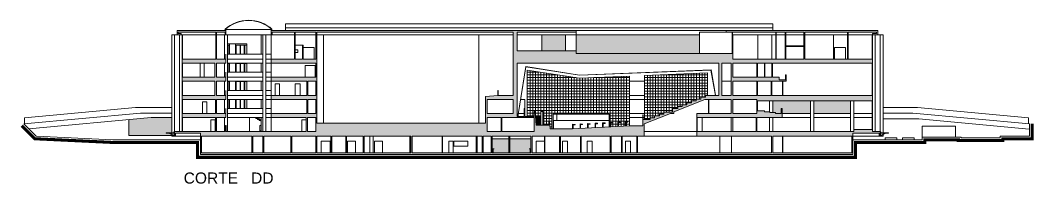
# Model space of a CAD drawing. Header units: metres. Extents: x -331 to 2982, y 362 to 2539.
# Drawn here: x 717.2 to 899.3, y 1731.1 to 1760.5 of the extents above; entities that cross this region are included whole.
import ezdxf

# ---------------------------------------------------------------- set-up
doc = ezdxf.new("R2010")
doc.units = ezdxf.units.M
doc.layers.get('0').update_dxf_attribs({"color": 251})
doc.layers.add('Texto_Salas', color=251, linetype='Continuous')
doc.layers.add('vis', color=251, linetype='Continuous')
doc.styles.add('ARIAL', font='arial.ttf')

msp = doc.modelspace()

# ---------------------------------------------------------------- hatches: boundary and pattern name
at = {"lineweight": 0}
h = msp.add_hatch(color=256, dxfattribs=at)
h.paths.add_polyline_path([(845.259, 1754.507), (817.109, 1754.507), (817.109, 1755.037), (806.509, 1755.037), (806.509, 1758.377), (817.109, 1758.377), (817.109, 1758.677), (762.384, 1758.677), (762.384, 1758.827), (762.309, 1758.827), (762.309, 1757.907), (762.459, 1757.907), (762.459, 1758.377), (766.519, 1758.377), (766.519, 1753.507), (762.309, 1753.507), (762.309, 1752.787), (770.309, 1752.787), (770.309, 1750.247), (762.309, 1750.247), (762.309, 1749.527), (768.709, 1749.527), (768.709, 1746.997), (762.309, 1746.997), (762.309, 1746.277), (768.709, 1746.277), (768.709, 1743.747), (762.309, 1743.747), (762.309, 1743.027), (768.609, 1743.027), (768.609, 1740.477), (754.239, 1740.477), (754.239, 1741.577), (754.089, 1741.577), (754.089, 1740.477), (752.479, 1740.477), (752.479, 1743.027), (754.189, 1743.027), (754.189, 1743.747), (752.479, 1743.747), (752.479, 1746.277), (754.189, 1746.277), (754.189, 1746.997), (752.479, 1746.997), (752.479, 1749.527), (754.189, 1749.527), (754.189, 1750.247), (752.479, 1750.247), (752.479, 1752.787), (754.189, 1752.787), (754.189, 1753.507), (752.479, 1753.507), (752.479, 1758.377), (754.039, 1758.377), (754.039, 1757.907), (754.189, 1757.907), (754.189, 1758.827), (754.114, 1758.827), (754.114, 1758.677), (745.389, 1758.677), (745.389, 1757.907), (746.129, 1757.907), (746.129, 1758.107), (745.589, 1758.107), (745.589, 1758.377), (752.379, 1758.377), (752.379, 1753.507), (746.339, 1753.507), (746.339, 1752.787), (752.179, 1752.787), (752.179, 1750.247), (746.339, 1750.247), (746.339, 1749.527), (752.179, 1749.527), (752.179, 1746.997), (746.339, 1746.997), (746.339, 1746.277), (752.279, 1746.277), (752.279, 1743.747), (746.339, 1743.747), (746.339, 1743.027), (752.279, 1743.027), (752.279, 1740.477), (744.939, 1740.477), (744.939, 1739.649), (745.139, 1739.649), (745.139, 1740.177), (749.579, 1740.177), (749.579, 1739.027), (749.779, 1739.027), (749.779, 1739.649), (758.854, 1739.649), (758.854, 1736.647), (749.779, 1736.647), (749.779, 1739.027), (749.579, 1739.027), (749.579, 1736.347), (866.809, 1736.347), (866.809, 1739.027), (866.609, 1739.027), (866.609, 1736.647), (854.259, 1736.647), (854.259, 1739.649), (866.809, 1739.649), (866.809, 1740.177), (871.519, 1740.177), (871.519, 1739.649), (871.719, 1739.649), (871.719, 1740.477), (870.319, 1740.477), (870.319, 1740.877), (866.999, 1740.877), (866.999, 1740.477), (849.559, 1740.477), (849.559, 1743.027), (854.099, 1743.027), (854.099, 1744.647), (853.959, 1744.647), (853.959, 1743.747), (852.909, 1743.747), (852.909, 1743.897), (851.909, 1743.897), (851.909, 1744.047), (850.909, 1744.047), (850.909, 1744.197), (849.659, 1744.197), (849.659, 1746.027), (870.319, 1746.027), (870.319, 1746.997), (854.241, 1746.997), (854.241, 1749.527), (854.819, 1749.527), (854.819, 1750.687), (854.699, 1750.687), (854.699, 1749.787), (853.579, 1749.787), (853.579, 1750.247), (852.359, 1750.247), (852.359, 1752.787), (870.319, 1752.787), (870.319, 1753.507), (858.179, 1753.507), (858.179, 1758.377), (865.858, 1758.377), (865.858, 1755.607), (865.958, 1755.607), (865.958, 1758.377), (871.069, 1758.377), (871.069, 1758.107), (870.319, 1758.107), (870.319, 1757.907), (871.269, 1757.907), (871.269, 1758.677), (844.059, 1758.677), (844.059, 1758.377), (852.959, 1758.377), (852.959, 1753.507), (845.259, 1753.507)])
h.paths.add_polyline_path([(842.759, 1752.787), (842.759, 1746.997), (840.324, 1746.997), (840.324, 1746.672), (839.499, 1746.672), (839.499, 1746.337), (838.651, 1746.337), (838.651, 1745.992), (837.806, 1745.992), (837.806, 1745.658), (836.971, 1745.658), (836.971, 1745.319), (836.17, 1745.319), (836.17, 1744.975), (835.342, 1744.975), (835.342, 1744.648), (834.419, 1744.648), (834.419, 1743.979), (832.855, 1743.979), (832.855, 1743.616), (832.049, 1743.616), (832.049, 1743.306), (831.2, 1743.306), (831.2, 1742.965), (830.371, 1742.965), (830.371, 1742.637), (829.146, 1742.637), (829.146, 1743.508), (829.049, 1743.508), (829.049, 1741.522), (826.752, 1741.522), (816.459, 1741.007), (812.405, 1741.007), (812.305, 1742.407), (812.165, 1742.407), (812.165, 1741.647), (809.885, 1741.647), (809.709, 1744.107), (809.569, 1744.107), (809.569, 1743.177), (807.869, 1743.177), (807.869, 1744.077), (807.769, 1744.077), (807.769, 1743.177), (806.509, 1743.177), (806.509, 1752.787)], flags=17)
h.paths.add_polyline_path([(823.209, 1739.649), (823.209, 1736.647), (818.009, 1736.647), (818.009, 1739.649)], flags=17)
h.paths.add_polyline_path([(829.299, 1741.867), (834.028, 1743.729), (834.669, 1743.729), (834.669, 1744.022), (840.218, 1746.277), (840.859, 1746.277), (840.859, 1743.747), (838.759, 1743.747), (838.759, 1739.649), (852.209, 1739.649), (852.209, 1736.647), (828.109, 1736.647), (828.109, 1739.649), (829.299, 1739.649)], flags=16)
h.paths.add_polyline_path([(823.359, 1739.649), (825.259, 1739.649), (825.259, 1736.647), (823.359, 1736.647)], flags=17)
h.paths.add_polyline_path([(825.359, 1739.649), (828.009, 1739.649), (828.009, 1736.647), (825.359, 1736.647)], flags=17)
h.paths.add_polyline_path([(817.909, 1739.649), (817.909, 1736.647), (814.309, 1736.647), (814.309, 1739.649)], flags=17)
h.paths.add_polyline_path([(805.809, 1746.997), (803.019, 1746.997), (800.834, 1746.771), (800.834, 1742.007), (770.509, 1742.007), (770.509, 1758.377), (805.809, 1758.377)], flags=17)
h.paths.add_polyline_path([(814.109, 1739.649), (814.109, 1736.647), (811.49, 1736.647), (811.49, 1739.649)], flags=17)
h.paths.add_polyline_path([(809.569, 1743.027), (809.569, 1740.477), (803.719, 1740.477), (803.719, 1743.027)], flags=17)
h.paths.add_polyline_path([(811.39, 1739.649), (811.39, 1736.647), (809.209, 1736.647), (809.209, 1739.649)], flags=17)
h.paths.add_polyline_path([(805.809, 1746.277), (805.809, 1743.747), (801.084, 1743.747), (801.084, 1746.277)], flags=16)
h.paths.add_polyline_path([(808.984, 1739.649), (808.984, 1736.647), (802.034, 1736.647), (802.034, 1739.649)], flags=17)
h.paths.add_polyline_path([(838.859, 1743.027), (849.459, 1743.027), (849.459, 1740.477), (838.859, 1740.477)], flags=16)
h.paths.add_polyline_path([(840.959, 1746.277), (844.959, 1746.277), (844.959, 1743.747), (840.959, 1743.747)], flags=16)
h.paths.add_polyline_path([(803.619, 1743.027), (803.619, 1740.477), (801.084, 1740.477), (801.084, 1743.027)], flags=17)
h.paths.add_polyline_path([(843.259, 1752.787), (844.959, 1752.787), (844.959, 1746.997), (843.259, 1746.997)], flags=17)
h.paths.add_polyline_path([(845.259, 1752.787), (849.559, 1752.787), (849.559, 1750.247), (845.259, 1750.247)], flags=17)
h.paths.add_polyline_path([(845.259, 1749.527), (849.559, 1749.527), (849.559, 1746.997), (845.259, 1746.997)], flags=17)
h.paths.add_polyline_path([(801.812, 1739.649), (801.812, 1736.647), (800.411, 1736.647), (800.411, 1739.649)], flags=17)
h.paths.add_polyline_path([(845.259, 1746.277), (849.559, 1746.277), (849.559, 1743.747), (845.259, 1743.747)], flags=16)
h.paths.add_polyline_path([(800.211, 1739.649), (800.211, 1736.647), (793.105, 1736.647), (793.105, 1739.649)], flags=17)
h.paths.add_polyline_path([(849.659, 1752.787), (850.909, 1752.787), (850.909, 1750.247), (849.659, 1750.247)], flags=17)
h.paths.add_polyline_path([(849.659, 1749.527), (852.159, 1749.527), (852.159, 1746.997), (849.659, 1746.997)], flags=17)
h.paths.add_polyline_path([(851.009, 1752.787), (852.259, 1752.787), (852.259, 1750.247), (851.009, 1750.247)], flags=17)
h.paths.add_polyline_path([(852.259, 1749.527), (854.141, 1749.527), (854.141, 1746.997), (852.259, 1746.997)], flags=17)
h.paths.add_polyline_path([(853.059, 1758.377), (854.659, 1758.377), (854.659, 1755.607), (854.759, 1755.607), (854.759, 1758.377), (857.982, 1758.377), (857.982, 1753.507), (853.059, 1753.507)], flags=16)
h.paths.add_polyline_path([(793.005, 1739.649), (793.005, 1736.647), (787.634, 1736.647), (787.634, 1739.649)], flags=17)
h.paths.add_polyline_path([(852.409, 1739.649), (854.159, 1739.649), (854.159, 1736.647), (852.409, 1736.647)], flags=17)
h.paths.add_polyline_path([(787.418, 1739.649), (787.418, 1736.647), (779.009, 1736.647), (779.009, 1739.649)], flags=17)
h.paths.add_polyline_path([(778.859, 1739.649), (778.859, 1736.647), (775.859, 1736.647), (775.859, 1739.649)], flags=17)
h.paths.add_polyline_path([(775.709, 1739.649), (775.709, 1736.647), (770.509, 1736.647), (770.509, 1739.649), (773.009, 1739.649), (773.009, 1738.747), (773.209, 1738.747), (773.209, 1739.649)], flags=17)
h.paths.add_polyline_path([(770.309, 1753.507), (768.039, 1753.507), (768.039, 1756.007), (767.939, 1756.007), (767.939, 1753.507), (766.619, 1753.507), (766.619, 1758.377), (770.309, 1758.377)], flags=17)
h.paths.add_polyline_path([(770.309, 1749.527), (770.309, 1746.997), (768.909, 1746.997), (768.909, 1749.527)], flags=17)
h.paths.add_polyline_path([(770.309, 1746.277), (770.309, 1743.747), (768.909, 1743.747), (768.909, 1746.277)], flags=16)
h.paths.add_polyline_path([(770.309, 1743.027), (770.309, 1740.477), (768.809, 1740.477), (768.809, 1743.027)], flags=17)
h.paths.add_polyline_path([(770.309, 1739.649), (770.309, 1736.647), (766.034, 1736.647), (766.034, 1739.649)], flags=17)
h.paths.add_polyline_path([(765.834, 1739.649), (765.834, 1736.647), (761.004, 1736.647), (761.004, 1739.649)], flags=17)
h.paths.add_polyline_path([(760.804, 1739.649), (760.804, 1736.647), (759.004, 1736.647), (759.004, 1739.649)], flags=17)
for points in [[(815.159, 1757.907), (810.959, 1757.907), (810.959, 1755.037), (815.159, 1755.037)], [(839.259, 1757.907), (817.109, 1757.907), (817.109, 1755.037), (817.109, 1754.507), (839.259, 1754.507)]]:
    msp.add_hatch(color=256, dxfattribs=at).paths.add_polyline_path(points)
h = msp.add_hatch(color=256, dxfattribs=at)
h.paths.add_polyline_path([(859.209, 1746.027), (852.409, 1746.027), (852.409, 1743.897), (852.909, 1743.897), (852.909, 1743.747), (853.959, 1743.747), (853.959, 1744.647), (854.099, 1744.647), (854.099, 1743.747), (859.209, 1743.747)])
h.paths.add_polyline_path([(866.399, 1746.027), (859.809, 1746.027), (859.809, 1743.747), (866.399, 1743.747)])
h = msp.add_hatch(color=256, dxfattribs=at)
h.paths.add_polyline_path([(744.043, 1740.207), (744.429, 1740.004), (744.429, 1740.207)], flags=17)
h.paths.add_polyline_path([(744.429, 1743.027), (740.741, 1743.027), (736.739, 1742.657), (736.739, 1739.777), (744.429, 1739.777), (744.429, 1739.939), (743.935, 1740.207), (743.439, 1740.207), (743.439, 1740.257), (744.429, 1740.257)])
h = msp.add_hatch(color=256, dxfattribs=at)
h.paths.add_polyline_path([(805.012, 1739.149), (802.034, 1739.149), (802.034, 1737.407), (802.36, 1737.407, -0.4142136), (802.38, 1737.387), (802.38, 1737.377, -0.4142136), (802.36, 1737.357), (802.18, 1737.357), (802.18, 1736.647), (805.012, 1736.647)])
h.paths.add_polyline_path([(808.984, 1739.149), (805.212, 1739.149), (805.212, 1736.647), (808.841, 1736.647), (808.841, 1737.357), (808.661, 1737.357, -0.4142136), (808.641, 1737.377), (808.641, 1737.387, -0.4142136), (808.661, 1737.407), (808.984, 1737.407)])

# ---------------------------------------------------------------- linework, layer by layer
for p, q in [((754.139, 1758.827), (754.139, 1758.934)), ((754.164, 1758.827), (754.164, 1758.956)), ((762.334, 1758.827), (762.334, 1758.956)), ((762.359, 1758.827), (762.359, 1758.934)), ((764.909, 1759.167), (764.909, 1758.677)), ((852.409, 1759.167), (852.409, 1758.677)), ((744.429, 1740.257), (744.429, 1757.907)), ((744.939, 1757.907), (744.429, 1757.907)), ((744.939, 1757.907), (745.389, 1757.907)), ((744.939, 1757.907), (744.939, 1740.477)), ((745.389, 1757.907), (745.389, 1758.677)), ((745.389, 1758.677), (754.114, 1758.677)), ((745.389, 1758.677), (745.389, 1757.907)), ((746.129, 1757.907), (745.389, 1757.907)), ((745.589, 1758.377), (752.379, 1758.377)), ((745.589, 1758.107), (745.589, 1758.377)), ((746.129, 1758.107), (745.589, 1758.107)), ((745.839, 1757.907), (745.839, 1740.477)), ((746.129, 1758.107), (746.129, 1757.907)), ((752.379, 1757.907), (746.129, 1757.907)), ((746.339, 1753.507), (746.339, 1757.907)), ((746.359, 1753.507), (746.359, 1757.907)), ((752.379, 1753.507), (752.379, 1758.377)), ((752.479, 1758.377), (754.039, 1758.377)), ((752.479, 1753.507), (752.479, 1758.377)), ((754.039, 1757.907), (752.479, 1757.907)), ((753.904, 1757.907), (753.904, 1753.507)), ((754.02, 1758.827), (753.996, 1758.853)), ((754.039, 1757.907), (754.039, 1758.377)), ((754.039, 1757.907), (754.189, 1757.907)), ((754.114, 1758.677), (754.114, 1758.827)), ((754.189, 1758.827), (754.114, 1758.827)), ((754.189, 1758.827), (762.309, 1758.827)), ((754.189, 1757.907), (754.189, 1758.827)), ((754.189, 1757.907), (762.309, 1757.907)), ((754.454, 1757.907), (754.454, 1740.477)), ((760.509, 1757.907), (760.509, 1754.407)), ((760.804, 1757.907), (760.804, 1740.477)), ((761.354, 1757.907), (761.354, 1740.477)), ((762.309, 1757.907), (762.309, 1758.827)), ((762.309, 1758.827), (762.384, 1758.827)), ((762.309, 1753.507), (762.309, 1757.907)), ((762.459, 1757.907), (762.309, 1757.907)), ((762.329, 1753.507), (762.329, 1757.907)), ((762.384, 1758.677), (762.384, 1758.827)), ((762.384, 1758.677), (817.109, 1758.677)), ((762.459, 1758.377), (766.519, 1758.377)), ((762.459, 1757.907), (762.459, 1758.377)), ((766.519, 1757.907), (762.459, 1757.907)), ((762.478, 1758.827), (762.502, 1758.853)), ((766.519, 1753.507), (766.519, 1758.377)), ((766.619, 1758.377), (770.309, 1758.377)), ((766.619, 1753.507), (766.619, 1758.377)), ((770.309, 1757.907), (766.619, 1757.907)), ((770.309, 1753.507), (770.309, 1758.377)), ((770.509, 1758.377), (805.809, 1758.377)), ((770.509, 1742.007), (770.509, 1758.377)), ((805.809, 1757.907), (770.509, 1757.907)), ((771.709, 1757.907), (771.709, 1742.007)), ((799.609, 1757.907), (799.609, 1742.007)), ((805.809, 1758.377), (805.809, 1746.997)), ((817.089, 1757.907), (806.509, 1757.907)), ((810.959, 1755.037), (810.959, 1757.907)), ((815.159, 1755.037), (815.159, 1757.907)), ((817.089, 1755.037), (817.089, 1758.377)), ((817.109, 1758.677), (844.059, 1758.677)), ((817.109, 1758.377), (817.109, 1758.677)), ((817.109, 1755.037), (817.109, 1758.377)), ((839.259, 1757.907), (817.109, 1757.907)), ((839.259, 1758.377), (839.259, 1754.507)), ((844.059, 1758.377), (839.259, 1758.377)), ((844.059, 1758.677), (871.269, 1758.677)), ((844.059, 1758.377), (844.059, 1758.677)), ((845.149, 1758.377), (845.149, 1754.507)), ((845.184, 1758.377), (845.184, 1754.507)), ((852.959, 1757.907), (845.184, 1757.907)), ((845.259, 1754.507), (845.259, 1757.907)), ((849.759, 1753.507), (849.759, 1757.907)), ((852.259, 1753.507), (852.259, 1757.907)), ((852.959, 1753.507), (852.959, 1758.377)), ((853.059, 1753.507), (853.059, 1758.377)), ((854.659, 1757.907), (853.059, 1757.907)), ((865.858, 1757.907), (854.759, 1757.907)), ((857.982, 1758.377), (857.982, 1753.507)), ((858.179, 1758.377), (858.179, 1753.507)), ((863.359, 1757.907), (863.359, 1753.507)), ((870.319, 1757.907), (865.958, 1757.907)), ((870.299, 1753.507), (870.299, 1757.907)), ((870.319, 1758.107), (870.319, 1757.907)), ((870.319, 1758.107), (871.069, 1758.107)), ((870.319, 1753.507), (870.319, 1757.907)), ((871.269, 1757.907), (870.319, 1757.907)), ((870.819, 1757.907), (870.819, 1740.477)), ((871.069, 1758.107), (871.069, 1758.377)), ((871.269, 1757.907), (871.269, 1758.677)), ((871.719, 1757.907), (871.269, 1757.907)), ((871.719, 1757.907), (871.719, 1740.477)), ((871.719, 1757.907), (872.279, 1757.907)), ((872.279, 1757.907), (872.279, 1740.257)), ((754.454, 1756.257), (757.954, 1756.257)), ((754.709, 1756.047), (754.454, 1756.047)), ((754.679, 1756.014), (754.454, 1756.014)), ((754.679, 1754.417), (754.679, 1756.047)), ((754.709, 1754.417), (754.709, 1756.047)), ((754.809, 1754.417), (754.809, 1756.257)), ((755.909, 1754.417), (755.909, 1756.257)), ((756.009, 1754.417), (756.009, 1756.047)), ((757.954, 1756.047), (756.009, 1756.047)), ((756.039, 1754.417), (756.039, 1756.047)), ((756.039, 1756.014), (756.711, 1756.014)), ((756.711, 1754.417), (756.711, 1756.014)), ((756.744, 1754.417), (756.744, 1756.047)), ((756.774, 1754.417), (756.774, 1756.047)), ((756.807, 1754.417), (756.807, 1756.014)), ((756.807, 1756.014), (757.461, 1756.014)), ((757.461, 1754.417), (757.461, 1756.014)), ((757.494, 1754.417), (757.494, 1756.047)), ((757.524, 1754.417), (757.524, 1756.047)), ((757.557, 1754.417), (757.557, 1756.014)), ((757.557, 1756.014), (757.954, 1756.014)), ((757.954, 1754.407), (757.954, 1756.257)), ((767.939, 1756.007), (766.619, 1756.007)), ((768.039, 1756.007), (767.939, 1756.007)), ((767.939, 1756.007), (767.939, 1753.507)), ((768.039, 1756.007), (768.039, 1753.507)), ((770.039, 1755.607), (768.039, 1755.607)), ((770.039, 1755.607), (770.039, 1753.507)), ((854.659, 1755.607), (854.659, 1753.507)), ((857.982, 1755.907), (854.759, 1755.907)), ((857.982, 1755.807), (854.759, 1755.807)), ((854.759, 1755.607), (854.759, 1753.507)), ((865.858, 1755.607), (865.858, 1753.507)), ((865.958, 1755.607), (865.958, 1753.507)), ((752.379, 1753.507), (746.339, 1753.507)), ((746.339, 1752.787), (746.339, 1753.507)), ((754.169, 1753.507), (752.479, 1753.507)), ((754.169, 1753.507), (754.169, 1754.407)), ((754.189, 1754.407), (754.169, 1754.407)), ((754.189, 1752.787), (754.189, 1754.407)), ((754.454, 1754.407), (760.804, 1754.407)), ((754.454, 1753.507), (760.804, 1753.507)), ((761.354, 1754.407), (762.309, 1754.407)), ((761.354, 1753.507), (762.309, 1753.507)), ((766.519, 1753.507), (762.309, 1753.507)), ((762.309, 1752.787), (762.309, 1753.507)), ((767.939, 1753.507), (766.619, 1753.507)), ((770.309, 1753.507), (768.039, 1753.507)), ((817.109, 1755.037), (806.509, 1755.037)), ((817.109, 1755.037), (817.109, 1754.507)), ((817.109, 1754.507), (845.259, 1754.507)), ((852.959, 1753.507), (845.259, 1753.507)), ((857.982, 1753.507), (853.059, 1753.507)), ((870.319, 1753.507), (858.179, 1753.507)), ((870.319, 1753.507), (870.319, 1752.787)), ((746.339, 1750.247), (746.339, 1752.787)), ((752.179, 1752.787), (746.339, 1752.787)), ((746.359, 1750.247), (746.359, 1752.787)), ((749.559, 1750.247), (749.559, 1752.787)), ((750.259, 1750.247), (750.259, 1752.787)), ((752.179, 1750.247), (752.179, 1752.787)), ((754.189, 1752.787), (752.479, 1752.787)), ((752.479, 1750.247), (752.479, 1752.787)), ((753.904, 1752.787), (753.904, 1750.247)), ((754.454, 1752.787), (760.804, 1752.787)), ((754.679, 1752.754), (754.454, 1752.754)), ((754.679, 1751.157), (754.679, 1752.787)), ((754.709, 1751.157), (754.709, 1752.787)), ((754.809, 1751.157), (754.809, 1752.787)), ((755.909, 1751.157), (755.909, 1752.787)), ((756.009, 1751.157), (756.009, 1752.787)), ((756.039, 1751.157), (756.039, 1752.787)), ((756.039, 1752.754), (756.711, 1752.754)), ((756.711, 1751.157), (756.711, 1752.754)), ((756.744, 1751.157), (756.744, 1752.787)), ((756.774, 1751.157), (756.774, 1752.787)), ((756.807, 1751.157), (756.807, 1752.754)), ((756.807, 1752.754), (757.461, 1752.754)), ((757.461, 1751.157), (757.461, 1752.754)), ((757.494, 1751.157), (757.494, 1752.787)), ((757.524, 1751.157), (757.524, 1752.787)), ((757.557, 1751.157), (757.557, 1752.754)), ((757.557, 1752.754), (757.954, 1752.754)), ((757.954, 1751.147), (757.954, 1752.787)), ((760.509, 1752.787), (760.509, 1751.147)), ((761.354, 1752.787), (762.309, 1752.787)), ((762.309, 1752.787), (762.309, 1750.247)), ((770.309, 1752.787), (762.309, 1752.787)), ((762.329, 1752.787), (762.329, 1750.247)), ((770.231, 1752.347), (768.431, 1752.347)), ((768.431, 1752.347), (768.431, 1750.247)), ((770.231, 1752.347), (770.231, 1750.247)), ((770.309, 1750.247), (770.309, 1752.787)), ((842.759, 1752.787), (806.509, 1752.787)), ((842.759, 1752.787), (842.759, 1746.997)), ((844.959, 1752.787), (843.259, 1752.787)), ((843.259, 1752.787), (843.259, 1746.997)), ((849.559, 1752.787), (845.259, 1752.787)), ((849.559, 1752.787), (849.559, 1750.247)), ((850.909, 1752.787), (849.659, 1752.787)), ((849.659, 1752.787), (849.659, 1750.247)), ((850.909, 1752.787), (850.909, 1750.247)), ((852.259, 1752.787), (851.009, 1752.787)), ((851.009, 1752.787), (851.009, 1750.247)), ((852.259, 1752.787), (852.259, 1750.247)), ((870.319, 1752.787), (852.359, 1752.787)), ((852.359, 1752.787), (852.359, 1750.247)), ((870.299, 1752.787), (870.299, 1746.997)), ((870.319, 1752.787), (870.319, 1746.997)), ((752.179, 1750.247), (746.339, 1750.247)), ((746.339, 1749.527), (746.339, 1750.247)), ((754.169, 1750.247), (752.479, 1750.247)), ((754.169, 1750.247), (754.169, 1751.147)), ((754.189, 1751.147), (754.169, 1751.147)), ((754.189, 1749.527), (754.189, 1751.147)), ((754.454, 1751.147), (760.804, 1751.147)), ((754.454, 1750.247), (760.804, 1750.247)), ((761.354, 1751.147), (762.309, 1751.147)), ((761.354, 1750.247), (762.309, 1750.247)), ((770.309, 1750.247), (762.309, 1750.247)), ((762.309, 1749.527), (762.309, 1750.247)), ((808.321, 1751.187), (810.476, 1751.187)), ((808.321, 1750.695), (813.743, 1750.695)), ((808.321, 1750.203), (817.011, 1750.203)), ((808.813, 1751.438), (808.813, 1743.177)), ((809.305, 1751.363), (809.305, 1743.177)), ((809.797, 1751.289), (809.797, 1743.177)), ((810.289, 1751.215), (810.289, 1743.177)), ((810.781, 1751.141), (810.781, 1744.107)), ((811.273, 1751.067), (811.273, 1741.647)), ((811.765, 1750.993), (811.765, 1741.647)), ((812.257, 1750.919), (812.257, 1742.407)), ((812.749, 1750.845), (812.749, 1743.807)), ((813.241, 1750.771), (813.241, 1743.807)), ((813.74, 1750.696), (813.74, 1743.807)), ((814.239, 1750.621), (814.239, 1743.807)), ((814.738, 1750.545), (814.738, 1743.807)), ((815.237, 1750.47), (815.237, 1743.807)), ((815.736, 1750.395), (815.736, 1743.807)), ((816.234, 1750.32), (816.234, 1743.807)), ((816.733, 1750.245), (816.733, 1743.807)), ((817.232, 1750.17), (817.232, 1743.807)), ((817.731, 1750.102), (817.731, 1743.807)), ((818.23, 1750.122), (818.23, 1743.807)), ((818.729, 1750.142), (818.729, 1743.807)), ((819.228, 1750.162), (819.228, 1743.807)), ((819.727, 1750.182), (819.727, 1743.807)), ((820.226, 1750.202), (820.226, 1743.807)), ((820.252, 1750.203), (826.663, 1750.203)), ((820.725, 1750.222), (820.725, 1743.807)), ((821.223, 1750.242), (821.223, 1743.807)), ((821.722, 1750.262), (821.722, 1743.807)), ((822.221, 1750.282), (822.221, 1743.807)), ((822.72, 1750.302), (822.72, 1743.807)), ((823.219, 1750.322), (823.219, 1743.807)), ((823.711, 1750.342), (823.711, 1741.37)), ((824.203, 1750.361), (824.203, 1741.394)), ((824.695, 1750.381), (824.695, 1742.183)), ((825.187, 1750.401), (825.187, 1741.443)), ((825.679, 1750.42), (825.679, 1741.468)), ((826.171, 1750.44), (826.171, 1742.245)), ((829.399, 1750.203), (840.715, 1750.203)), ((829.891, 1750.589), (829.891, 1742.637)), ((830.383, 1750.608), (830.383, 1742.965)), ((830.875, 1750.628), (830.875, 1742.965)), ((831.367, 1750.648), (831.367, 1743.306)), ((831.859, 1750.667), (831.859, 1743.306)), ((832.351, 1750.687), (832.351, 1743.616)), ((832.551, 1750.695), (840.715, 1750.695)), ((832.843, 1750.707), (832.843, 1743.616)), ((833.335, 1750.727), (833.335, 1743.979)), ((833.827, 1750.746), (833.827, 1743.979)), ((834.319, 1750.766), (834.319, 1743.979)), ((834.811, 1750.786), (834.811, 1744.648)), ((835.303, 1750.805), (835.303, 1744.648)), ((835.795, 1750.825), (835.795, 1744.975)), ((836.287, 1750.845), (836.287, 1745.319)), ((836.779, 1750.864), (836.779, 1745.319)), ((837.271, 1750.884), (837.271, 1745.658)), ((837.763, 1750.904), (837.763, 1745.658)), ((838.255, 1750.923), (838.255, 1745.992)), ((838.747, 1750.943), (838.747, 1746.337)), ((839.239, 1750.963), (839.239, 1746.337)), ((839.731, 1750.982), (839.731, 1746.672)), ((840.223, 1751.002), (840.223, 1746.672)), ((842.109, 1746.997), (841.287, 1751.545)), ((849.559, 1750.247), (845.259, 1750.247)), ((850.909, 1750.247), (849.659, 1750.247)), ((852.259, 1750.247), (851.009, 1750.247)), ((853.579, 1750.247), (852.359, 1750.247)), ((853.579, 1750.247), (853.579, 1749.787)), ((854.699, 1749.787), (853.579, 1749.787)), ((854.699, 1750.687), (854.699, 1749.787)), ((854.819, 1750.687), (854.699, 1750.687)), ((854.819, 1750.687), (854.819, 1749.527)), ((746.339, 1746.997), (746.339, 1749.527)), ((752.179, 1749.527), (746.339, 1749.527)), ((746.359, 1746.997), (746.359, 1749.527)), ((752.179, 1749.527), (752.179, 1746.997)), ((754.189, 1749.527), (752.479, 1749.527)), ((752.479, 1749.527), (752.479, 1746.997)), ((753.904, 1749.527), (753.904, 1746.997)), ((754.454, 1749.527), (760.804, 1749.527)), ((754.679, 1749.494), (754.454, 1749.494)), ((754.679, 1747.897), (754.679, 1749.527)), ((754.709, 1747.897), (754.709, 1749.527)), ((754.809, 1747.897), (754.809, 1749.527)), ((755.909, 1747.897), (755.909, 1749.527)), ((756.009, 1747.897), (756.009, 1749.527)), ((756.039, 1747.897), (756.039, 1749.527)), ((756.039, 1749.494), (756.711, 1749.494)), ((756.711, 1747.897), (756.711, 1749.494)), ((756.744, 1747.897), (756.744, 1749.527)), ((756.774, 1747.897), (756.774, 1749.527)), ((756.807, 1747.897), (756.807, 1749.494)), ((756.807, 1749.494), (757.461, 1749.494)), ((757.461, 1747.897), (757.461, 1749.494)), ((757.494, 1747.897), (757.494, 1749.527)), ((757.524, 1747.897), (757.524, 1749.527)), ((757.557, 1747.897), (757.557, 1749.494)), ((757.557, 1749.494), (757.954, 1749.494)), ((757.954, 1747.897), (757.954, 1749.527)), ((760.509, 1749.527), (760.509, 1747.897)), ((761.354, 1749.527), (762.309, 1749.527)), ((762.309, 1746.997), (762.309, 1749.527)), ((768.709, 1749.527), (762.309, 1749.527)), ((762.329, 1746.997), (762.329, 1749.527)), ((763.029, 1749.097), (763.029, 1746.997)), ((763.829, 1749.097), (763.029, 1749.097)), ((763.829, 1749.097), (763.829, 1746.997)), ((766.619, 1749.097), (766.619, 1746.997)), ((767.519, 1749.097), (766.619, 1749.097)), ((767.519, 1749.097), (767.519, 1746.997)), ((768.709, 1749.527), (768.709, 1746.997)), ((770.309, 1749.527), (768.909, 1749.527)), ((768.909, 1749.527), (768.909, 1746.997)), ((770.309, 1746.997), (770.309, 1749.527)), ((808.321, 1749.711), (826.663, 1749.711)), ((808.321, 1749.219), (826.663, 1749.219)), ((808.321, 1748.727), (826.663, 1748.727)), ((808.321, 1748.235), (826.663, 1748.235)), ((829.399, 1749.527), (826.663, 1749.527)), ((829.399, 1749.711), (840.715, 1749.711)), ((829.399, 1749.219), (840.715, 1749.219)), ((829.399, 1748.727), (840.715, 1748.727)), ((829.399, 1748.235), (840.715, 1748.235)), ((844.959, 1749.577), (843.259, 1749.577)), ((844.959, 1749.527), (843.259, 1749.527)), ((849.559, 1749.527), (845.259, 1749.527)), ((849.559, 1749.527), (849.559, 1746.997)), ((852.159, 1749.527), (849.659, 1749.527)), ((849.659, 1749.527), (849.659, 1746.997)), ((852.159, 1749.527), (852.159, 1746.997)), ((854.141, 1749.527), (852.259, 1749.527)), ((852.259, 1749.527), (852.259, 1746.997)), ((854.141, 1749.527), (854.141, 1746.997)), ((854.819, 1749.527), (854.241, 1749.527)), ((854.241, 1749.527), (854.241, 1746.997)), ((752.179, 1746.997), (746.339, 1746.997)), ((746.339, 1746.277), (746.339, 1746.997)), ((746.339, 1743.747), (746.339, 1746.277)), ((752.279, 1746.277), (746.339, 1746.277)), ((746.359, 1743.747), (746.359, 1746.277)), ((752.279, 1746.277), (752.279, 1743.747)), ((754.169, 1746.997), (752.479, 1746.997)), ((754.189, 1746.277), (752.479, 1746.277)), ((752.479, 1746.277), (752.479, 1743.747)), ((753.904, 1746.277), (753.904, 1743.747)), ((754.169, 1746.997), (754.169, 1747.897)), ((754.189, 1747.897), (754.169, 1747.897)), ((754.189, 1746.277), (754.189, 1747.897)), ((754.454, 1747.897), (760.804, 1747.897)), ((757.954, 1747.897), (754.454, 1747.897)), ((754.454, 1746.997), (760.804, 1746.997)), ((754.454, 1746.277), (760.804, 1746.277)), ((754.454, 1746.277), (757.954, 1746.277)), ((754.679, 1746.244), (754.454, 1746.244)), ((754.679, 1744.647), (754.679, 1746.277)), ((754.709, 1744.647), (754.709, 1746.277)), ((754.809, 1744.647), (754.809, 1746.277)), ((755.909, 1744.647), (755.909, 1746.277)), ((756.009, 1744.647), (756.009, 1746.277)), ((756.039, 1744.647), (756.039, 1746.277)), ((756.039, 1746.244), (756.711, 1746.244)), ((756.711, 1744.647), (756.711, 1746.244)), ((756.744, 1744.647), (756.744, 1746.277)), ((756.774, 1744.647), (756.774, 1746.277)), ((756.807, 1744.647), (756.807, 1746.244)), ((756.807, 1746.244), (757.461, 1746.244)), ((757.461, 1744.647), (757.461, 1746.244)), ((757.494, 1744.647), (757.494, 1746.277)), ((757.524, 1744.647), (757.524, 1746.277)), ((757.557, 1744.647), (757.557, 1746.244)), ((757.557, 1746.244), (757.954, 1746.244)), ((757.954, 1744.647), (757.954, 1746.277)), ((760.509, 1746.277), (760.509, 1744.647)), ((761.354, 1747.897), (762.309, 1747.897)), ((761.354, 1746.997), (762.309, 1746.997)), ((761.354, 1746.277), (762.309, 1746.277)), ((768.709, 1746.997), (762.309, 1746.997)), ((762.309, 1746.277), (762.309, 1746.997)), ((762.309, 1746.277), (762.309, 1743.747)), ((768.709, 1746.277), (762.309, 1746.277)), ((762.329, 1746.277), (762.329, 1743.747)), ((768.709, 1746.277), (768.709, 1743.747)), ((770.309, 1746.997), (768.909, 1746.997)), ((770.309, 1746.277), (768.909, 1746.277)), ((768.909, 1746.277), (768.909, 1743.747)), ((770.309, 1743.747), (770.309, 1746.277)), ((800.834, 1742.007), (800.834, 1746.771)), ((805.809, 1746.277), (801.084, 1746.277)), ((801.084, 1743.747), (801.084, 1746.277)), ((805.809, 1746.997), (803.069, 1746.997)), ((805.809, 1746.277), (805.809, 1743.747)), ((807.14, 1746.277), (807.869, 1746.277)), ((807.869, 1746.277), (807.869, 1744.077)), ((808.321, 1747.743), (826.663, 1747.743)), ((808.321, 1747.251), (826.663, 1747.251)), ((808.321, 1746.759), (826.663, 1746.759)), ((808.321, 1746.267), (826.663, 1746.267)), ((829.399, 1746.997), (826.663, 1746.997)), ((829.399, 1746.277), (826.663, 1746.277)), ((829.399, 1747.743), (840.715, 1747.743)), ((829.399, 1747.251), (840.715, 1747.251)), ((829.399, 1746.759), (840.324, 1746.759)), ((829.399, 1746.267), (838.651, 1746.267)), ((840.859, 1746.277), (840.218, 1746.277)), ((840.859, 1743.747), (840.859, 1746.277)), ((840.959, 1743.747), (840.959, 1746.277)), ((849.559, 1746.997), (845.259, 1746.997)), ((849.559, 1746.277), (845.259, 1746.277)), ((849.559, 1746.277), (849.559, 1743.747)), ((852.159, 1746.997), (849.659, 1746.997)), ((854.141, 1746.997), (852.259, 1746.997)), ((870.319, 1746.997), (854.241, 1746.997)), ((870.319, 1746.997), (870.319, 1746.027)), ((737.949, 1744.797), (718.005, 1742.955)), ((737.949, 1744.797), (744.429, 1744.797)), ((749.942, 1743.747), (749.942, 1745.847)), ((749.942, 1745.847), (750.742, 1745.847)), ((750.742, 1743.747), (750.742, 1745.847)), ((754.169, 1744.647), (754.169, 1743.747)), ((754.189, 1744.647), (754.169, 1744.647)), ((754.189, 1744.647), (754.189, 1743.027)), ((754.454, 1744.647), (760.804, 1744.647)), ((761.354, 1744.647), (762.309, 1744.647)), ((807.769, 1744.647), (807.869, 1744.647)), ((807.769, 1744.647), (807.769, 1744.077)), ((808.321, 1745.775), (826.663, 1745.775)), ((808.321, 1745.283), (826.663, 1745.283)), ((808.321, 1744.791), (826.663, 1744.791)), ((829.399, 1745.775), (837.806, 1745.775)), ((829.399, 1745.283), (836.17, 1745.283)), ((829.399, 1744.791), (835.342, 1744.791)), ((870.319, 1746.027), (849.659, 1746.027)), ((849.659, 1746.027), (849.659, 1744.197)), ((851.809, 1744.047), (851.809, 1746.027)), ((852.409, 1743.897), (852.409, 1746.027)), ((853.959, 1744.647), (853.959, 1743.747)), ((854.099, 1744.647), (853.959, 1744.647)), ((854.099, 1744.647), (854.099, 1743.027)), ((859.209, 1740.477), (859.209, 1746.027)), ((859.809, 1740.477), (859.809, 1746.027)), ((866.399, 1740.477), (866.399, 1746.027)), ((866.999, 1740.877), (866.999, 1746.027)), ((870.299, 1746.027), (870.299, 1740.877)), ((870.319, 1746.027), (870.319, 1740.877)), ((878.439, 1744.797), (872.279, 1744.797)), ((878.439, 1744.797), (898.383, 1742.955)), ((738.809, 1743.822), (717.856, 1741.887)), ((718.005, 1742.955), (718.005, 1741.9)), ((718.747, 1740.995), (740.741, 1743.027)), ((736.739, 1739.777), (736.739, 1742.657)), ((738.809, 1743.822), (744.429, 1743.822)), ((744.429, 1743.027), (740.741, 1743.027)), ((752.279, 1743.747), (746.339, 1743.747)), ((746.339, 1743.027), (746.339, 1743.747)), ((746.339, 1740.477), (746.339, 1743.027)), ((752.279, 1743.027), (746.339, 1743.027)), ((746.359, 1740.477), (746.359, 1743.027)), ((751.439, 1740.477), (751.439, 1742.577)), ((751.439, 1742.577), (752.239, 1742.577)), ((752.239, 1740.477), (752.239, 1742.577)), ((752.279, 1743.027), (752.279, 1740.477)), ((754.169, 1743.747), (752.479, 1743.747)), ((754.189, 1743.027), (752.479, 1743.027)), ((752.479, 1743.027), (752.479, 1740.477)), ((753.904, 1743.027), (753.904, 1740.477)), ((754.454, 1743.747), (760.804, 1743.747)), ((754.454, 1743.027), (760.804, 1743.027)), ((758.409, 1740.477), (758.409, 1743.027)), ((760.509, 1740.477), (760.509, 1743.027)), ((761.354, 1743.747), (762.309, 1743.747)), ((761.354, 1743.027), (762.309, 1743.027)), ((768.709, 1743.747), (762.309, 1743.747)), ((762.309, 1743.027), (762.309, 1743.747)), ((762.309, 1743.027), (762.309, 1740.477)), ((768.609, 1743.027), (762.309, 1743.027)), ((762.329, 1743.027), (762.329, 1740.477)), ((767.829, 1742.577), (767.829, 1740.477)), ((767.829, 1742.577), (768.609, 1742.577)), ((768.609, 1743.027), (768.609, 1740.477)), ((770.309, 1743.027), (768.809, 1743.027)), ((768.809, 1743.027), (768.809, 1740.477)), ((770.309, 1743.747), (768.909, 1743.747)), ((770.309, 1740.477), (770.309, 1743.027)), ((805.809, 1743.747), (801.084, 1743.747)), ((803.619, 1743.027), (801.084, 1743.027)), ((801.084, 1740.477), (801.084, 1743.027)), ((803.619, 1743.027), (803.619, 1740.477)), ((809.569, 1743.027), (803.719, 1743.027)), ((803.719, 1743.027), (803.719, 1740.477)), ((806.709, 1743.177), (806.709, 1743.535)), ((806.743, 1743.747), (807.769, 1743.747)), ((807.769, 1743.177), (807.769, 1744.077)), ((807.869, 1744.077), (807.769, 1744.077)), ((807.869, 1743.177), (807.869, 1744.077)), ((808.321, 1744.299), (826.663, 1744.299)), ((809.569, 1743.807), (808.321, 1743.807)), ((809.569, 1743.315), (808.321, 1743.315)), ((809.569, 1743.027), (809.569, 1740.477)), ((810.765, 1743.807), (809.73, 1743.807)), ((810.765, 1743.315), (809.766, 1743.315)), ((809.775, 1743.177), (810.765, 1743.177)), ((809.786, 1743.027), (810.765, 1743.027)), ((809.788, 1743.007), (810.765, 1743.007)), ((809.791, 1742.957), (810.765, 1742.957)), ((809.797, 1743.807), (809.797, 1743.177)), ((809.797, 1743.027), (809.797, 1743.007)), ((809.797, 1742.957), (809.797, 1742.875)), ((809.797, 1742.957), (809.797, 1742.875)), ((809.8, 1742.837), (810.765, 1742.837)), ((809.803, 1742.787), (810.765, 1742.787)), ((809.812, 1742.667), (810.765, 1742.667)), ((809.815, 1742.617), (810.765, 1742.617)), ((809.824, 1742.497), (810.765, 1742.497)), ((810.289, 1743.027), (810.289, 1743.007)), ((810.289, 1742.957), (810.289, 1742.837)), ((810.289, 1742.787), (810.289, 1742.667)), ((810.289, 1742.617), (810.289, 1742.497)), ((812.749, 1743.807), (811.109, 1743.807)), ((812.749, 1743.315), (811.109, 1743.315)), ((812.749, 1742.823), (811.109, 1742.823)), ((812.749, 1743.807), (812.749, 1741.007)), ((812.749, 1743.807), (823.219, 1743.807)), ((812.949, 1743.607), (812.949, 1741.007)), ((812.949, 1743.607), (823.019, 1743.607)), ((813.606, 1742.457), (813.606, 1743.607)), ((823.019, 1743.607), (823.019, 1741.335)), ((823.219, 1743.807), (823.219, 1742.121)), ((823.219, 1743.807), (826.663, 1743.807)), ((823.219, 1743.315), (826.663, 1743.315)), ((823.219, 1742.823), (826.663, 1742.823)), ((829.399, 1743.747), (826.663, 1743.747)), ((829.049, 1743.027), (826.663, 1743.027)), ((829.399, 1743.027), (829.146, 1743.027)), ((829.399, 1744.299), (834.419, 1744.299)), ((829.399, 1743.807), (832.855, 1743.807)), ((829.399, 1743.315), (832.049, 1743.315)), ((829.399, 1742.823), (830.371, 1742.823)), ((840.859, 1743.747), (838.759, 1743.747)), ((838.759, 1739.649), (838.759, 1743.747)), ((849.459, 1743.027), (838.859, 1743.027)), ((838.859, 1740.477), (838.859, 1743.027)), ((839.759, 1740.477), (839.759, 1743.027)), ((844.959, 1743.747), (840.959, 1743.747)), ((844.959, 1743.027), (844.959, 1740.477)), ((849.559, 1743.747), (845.259, 1743.747)), ((845.259, 1743.027), (845.259, 1740.477)), ((849.459, 1743.027), (849.459, 1740.477)), ((854.099, 1743.027), (849.559, 1743.027)), ((849.559, 1743.027), (849.559, 1740.477)), ((850.909, 1744.197), (849.659, 1744.197)), ((850.909, 1744.047), (850.909, 1744.197)), ((851.909, 1744.047), (850.909, 1744.047)), ((851.809, 1740.477), (851.809, 1743.027)), ((851.909, 1743.897), (851.909, 1744.047)), ((852.909, 1743.897), (851.909, 1743.897)), ((852.409, 1740.477), (852.409, 1743.027)), ((852.909, 1743.897), (852.909, 1743.747)), ((853.959, 1743.747), (852.909, 1743.747)), ((854.099, 1743.747), (859.209, 1743.747)), ((854.099, 1743.027), (859.209, 1743.027)), ((859.809, 1743.747), (866.399, 1743.747)), ((859.809, 1743.027), (866.399, 1743.027)), ((866.999, 1743.747), (870.299, 1743.747)), ((866.999, 1743.027), (870.299, 1743.027)), ((877.579, 1743.822), (872.279, 1743.822)), ((872.279, 1742.747), (878.678, 1742.747)), ((877.579, 1743.822), (898.532, 1741.887)), ((898.495, 1740.916), (878.678, 1742.747)), ((898.383, 1742.955), (898.383, 1741.9)), ((754.089, 1741.577), (754.089, 1740.477)), ((754.089, 1741.577), (754.239, 1741.577)), ((754.239, 1741.577), (754.239, 1740.477)), ((800.834, 1742.007), (770.509, 1742.007)), ((809.828, 1742.447), (810.765, 1742.447)), ((810.765, 1742.331), (809.836, 1742.331)), ((809.836, 1742.327), (810.765, 1742.327)), ((809.84, 1742.277), (810.765, 1742.277)), ((809.848, 1742.157), (810.765, 1742.157)), ((809.852, 1742.107), (810.765, 1742.107)), ((809.86, 1741.987), (810.765, 1741.987)), ((809.864, 1741.937), (810.765, 1741.937)), ((809.873, 1741.817), (810.765, 1741.817)), ((809.876, 1741.767), (810.765, 1741.767)), ((810.289, 1742.447), (810.289, 1742.327)), ((810.289, 1742.277), (810.289, 1742.157)), ((810.289, 1742.107), (810.289, 1741.987)), ((810.289, 1741.937), (810.289, 1741.817)), ((810.289, 1741.767), (810.289, 1741.647)), ((812.165, 1742.331), (811.109, 1742.331)), ((812.165, 1741.839), (811.109, 1741.839)), ((812.749, 1742.331), (812.31, 1742.331)), ((812.749, 1741.839), (812.345, 1741.839)), ((812.749, 1741.347), (812.38, 1741.347)), ((813.019, 1741.007), (813.019, 1742.457)), ((813.019, 1742.457), (823.019, 1742.457)), ((823.219, 1742.331), (826.663, 1742.331)), ((823.299, 1741.839), (824.559, 1741.839)), ((824.649, 1741.839), (825.909, 1741.839)), ((824.695, 1742.093), (824.695, 1741.419)), ((825.999, 1741.839), (826.663, 1741.839)), ((826.171, 1742.155), (826.171, 1741.493)), ((870.319, 1740.877), (866.999, 1740.877)), ((866.999, 1740.877), (866.999, 1740.477)), ((870.319, 1740.877), (870.319, 1740.477)), ((879.259, 1739.477), (879.259, 1741.477)), ((879.259, 1741.477), (885.259, 1741.477)), ((885.259, 1741.477), (885.259, 1739.477)), ((898.532, 1739.677), (898.532, 1741.887)), ((744.429, 1739.777), (736.739, 1739.777)), ((744.939, 1740.257), (743.439, 1740.257)), ((743.439, 1740.257), (743.439, 1740.207)), ((743.439, 1740.207), (743.935, 1740.207)), ((744.939, 1739.663), (743.935, 1740.207)), ((744.043, 1740.207), (744.889, 1740.207)), ((744.889, 1739.762), (744.043, 1740.207)), ((744.429, 1740.004), (744.429, 1740.207)), ((744.429, 1739.649), (744.429, 1739.939)), ((744.939, 1739.649), (744.429, 1739.649)), ((744.939, 1740.427), (744.829, 1740.427)), ((744.829, 1740.427), (744.829, 1740.277)), ((744.829, 1740.277), (744.939, 1740.277)), ((744.889, 1740.207), (744.889, 1739.762)), ((752.279, 1740.477), (744.939, 1740.477)), ((744.939, 1740.477), (744.939, 1739.649)), ((744.939, 1740.277), (744.939, 1740.257)), ((744.939, 1739.649), (745.139, 1739.649)), ((745.139, 1740.177), (749.579, 1740.177)), ((745.139, 1740.177), (745.139, 1739.649)), ((745.139, 1739.649), (749.579, 1739.649)), ((749.579, 1736.347), (749.579, 1740.177)), ((758.854, 1739.649), (749.779, 1739.649)), ((749.779, 1736.647), (749.779, 1739.649)), ((754.089, 1740.477), (752.479, 1740.477)), ((768.609, 1740.477), (754.239, 1740.477)), ((758.854, 1739.649), (758.854, 1736.647)), ((760.804, 1739.649), (759.004, 1739.649)), ((759.004, 1739.649), (759.004, 1736.647)), ((760.804, 1739.649), (760.804, 1736.647)), ((765.834, 1739.649), (761.004, 1739.649)), ((761.004, 1739.649), (761.004, 1736.647)), ((765.834, 1739.649), (765.834, 1736.647)), ((770.309, 1739.649), (766.034, 1739.649)), ((766.034, 1739.649), (766.034, 1736.647)), ((770.309, 1740.477), (768.809, 1740.477)), ((770.309, 1739.649), (770.309, 1736.647)), ((773.009, 1739.649), (770.509, 1739.649)), ((770.509, 1739.649), (770.509, 1736.647)), ((775.709, 1739.649), (773.209, 1739.649)), ((775.709, 1739.649), (775.709, 1736.647)), ((778.859, 1739.649), (775.859, 1739.649)), ((775.859, 1739.649), (775.859, 1736.647)), ((778.859, 1739.649), (778.859, 1736.647)), ((787.418, 1739.649), (779.009, 1739.649)), ((779.009, 1739.649), (779.009, 1736.647)), ((780.009, 1739.649), (780.009, 1736.647)), ((780.609, 1739.649), (780.609, 1736.647)), ((787.209, 1736.647), (787.209, 1739.649)), ((787.418, 1739.649), (787.418, 1736.647)), ((793.005, 1739.649), (787.634, 1739.649)), ((787.634, 1739.649), (787.634, 1736.647)), ((793.005, 1739.649), (793.005, 1736.647)), ((800.211, 1739.649), (793.105, 1739.649)), ((793.105, 1739.649), (793.105, 1736.647)), ((799.109, 1736.647), (799.109, 1739.649)), ((799.309, 1736.647), (799.309, 1739.649)), ((800.211, 1739.649), (800.211, 1736.647)), ((801.812, 1739.649), (800.411, 1739.649)), ((800.411, 1739.649), (800.411, 1736.647)), ((803.619, 1740.477), (801.084, 1740.477)), ((801.812, 1739.649), (801.812, 1736.647)), ((808.984, 1739.649), (802.034, 1739.649)), ((802.034, 1739.649), (802.034, 1736.647)), ((805.012, 1739.149), (802.034, 1739.149)), ((809.569, 1740.477), (803.719, 1740.477)), ((805.012, 1736.647), (805.012, 1739.649)), ((805.212, 1736.647), (805.212, 1739.649)), ((808.984, 1739.149), (805.212, 1739.149)), ((808.984, 1739.649), (808.984, 1736.647)), ((811.39, 1739.649), (809.209, 1739.649)), ((809.209, 1739.649), (809.209, 1736.647)), ((811.39, 1739.649), (811.39, 1736.647)), ((814.109, 1739.649), (811.49, 1739.649)), ((811.49, 1739.649), (811.49, 1736.647)), ((814.109, 1739.649), (814.109, 1736.647)), ((817.909, 1739.649), (814.309, 1739.649)), ((814.309, 1739.649), (814.309, 1736.647)), ((817.909, 1739.649), (817.909, 1736.647)), ((823.209, 1739.649), (818.009, 1739.649)), ((818.009, 1739.649), (818.009, 1736.647)), ((823.209, 1739.649), (823.209, 1736.647)), ((825.259, 1739.649), (823.359, 1739.649)), ((823.359, 1739.649), (823.359, 1736.647)), ((825.259, 1739.649), (825.259, 1736.647)), ((828.009, 1739.649), (825.359, 1739.649)), ((825.359, 1739.649), (825.359, 1736.647)), ((828.009, 1739.649), (828.009, 1736.647)), ((829.299, 1739.649), (828.109, 1739.649)), ((828.109, 1739.649), (828.109, 1736.647)), ((838.759, 1740.477), (829.299, 1740.477)), ((838.759, 1739.649), (829.299, 1739.649)), ((852.209, 1739.649), (838.759, 1739.649)), ((849.459, 1740.477), (838.859, 1740.477)), ((842.894, 1739.649), (842.894, 1736.647)), ((842.924, 1739.649), (842.924, 1736.647)), ((844.979, 1739.649), (844.979, 1736.647)), ((845.009, 1739.649), (845.009, 1736.647)), ((866.999, 1740.477), (849.559, 1740.477)), ((852.209, 1739.649), (852.209, 1736.647)), ((854.159, 1739.649), (852.409, 1739.649)), ((852.409, 1739.649), (852.409, 1736.647)), ((854.159, 1739.649), (854.159, 1736.647)), ((866.809, 1739.649), (854.259, 1739.649)), ((854.259, 1739.649), (854.259, 1736.647)), ((866.609, 1739.027), (866.609, 1739.649)), ((866.609, 1739.027), (879.259, 1739.027)), ((866.609, 1736.647), (866.609, 1739.027)), ((866.699, 1739.649), (866.699, 1739.027)), ((866.719, 1739.649), (866.719, 1739.027)), ((871.519, 1740.177), (866.809, 1740.177)), ((866.809, 1739.649), (866.809, 1740.177)), ((871.519, 1739.649), (866.809, 1739.649)), ((866.809, 1739.027), (866.809, 1739.649)), ((866.809, 1736.347), (866.809, 1739.027)), ((871.719, 1740.477), (870.319, 1740.477)), ((871.519, 1740.177), (871.519, 1739.649)), ((871.719, 1739.649), (871.519, 1739.649)), ((871.719, 1740.477), (871.719, 1739.649)), ((871.719, 1740.477), (871.719, 1740.427)), ((871.719, 1740.427), (871.829, 1740.427)), ((871.719, 1740.427), (871.829, 1740.427)), ((871.829, 1740.277), (871.719, 1740.277)), ((871.829, 1740.277), (871.719, 1740.277)), ((871.719, 1740.277), (871.719, 1740.257)), ((871.719, 1740.257), (873.219, 1740.257)), ((871.719, 1740.257), (873.219, 1740.257)), ((871.719, 1739.679), (872.723, 1740.207)), ((871.719, 1739.679), (872.723, 1740.207)), ((871.719, 1739.649), (872.279, 1739.649)), ((872.615, 1740.207), (871.769, 1740.207)), ((871.769, 1740.207), (871.769, 1739.762)), ((871.769, 1739.762), (872.615, 1740.207)), ((872.615, 1740.207), (871.769, 1740.207)), ((871.769, 1740.207), (871.769, 1739.762)), ((871.769, 1739.762), (872.615, 1740.207)), ((871.829, 1740.427), (871.829, 1740.277)), ((871.829, 1740.427), (871.829, 1740.277)), ((872.279, 1740.207), (872.279, 1740.03)), ((872.279, 1739.974), (872.279, 1739.649)), ((873.219, 1740.207), (872.723, 1740.207)), ((873.219, 1740.207), (872.723, 1740.207)), ((873.219, 1740.257), (873.219, 1740.207)), ((873.219, 1740.257), (873.219, 1740.207)), ((879.259, 1739.027), (879.259, 1739.477)), ((879.259, 1739.477), (886.259, 1739.477)), ((886.259, 1739.477), (886.259, 1739.377)), ((886.259, 1739.377), (893.259, 1739.377)), ((893.259, 1739.377), (893.259, 1739.677)), ((893.259, 1739.677), (898.532, 1739.677)), ((773.009, 1738.747), (773.009, 1736.647)), ((773.209, 1738.747), (773.209, 1736.647)), ((794.212, 1736.647), (794.212, 1738.732)), ((794.227, 1738.747), (794.997, 1738.747)), ((795.012, 1736.647), (795.012, 1738.732)), ((802.034, 1737.407), (802.36, 1737.407)), ((802.034, 1737.357), (802.36, 1737.357)), ((802.18, 1737.357), (802.18, 1736.647)), ((802.38, 1737.387), (802.38, 1737.377)), ((808.641, 1737.387), (808.641, 1737.377)), ((808.984, 1737.407), (808.661, 1737.407)), ((808.984, 1737.357), (808.661, 1737.357)), ((808.841, 1737.357), (808.841, 1736.647)), ((866.809, 1736.347), (749.579, 1736.347)), ((758.854, 1736.647), (749.779, 1736.647)), ((760.804, 1736.647), (759.004, 1736.647)), ((765.834, 1736.647), (761.004, 1736.647)), ((770.309, 1736.647), (766.034, 1736.647)), ((775.709, 1736.647), (770.509, 1736.647)), ((778.859, 1736.647), (775.859, 1736.647)), ((787.418, 1736.647), (779.009, 1736.647)), ((793.005, 1736.647), (787.634, 1736.647)), ((800.211, 1736.647), (793.105, 1736.647)), ((801.812, 1736.647), (800.411, 1736.647)), ((808.984, 1736.647), (802.034, 1736.647)), ((811.39, 1736.647), (809.209, 1736.647)), ((814.109, 1736.647), (811.49, 1736.647)), ((817.909, 1736.647), (814.309, 1736.647)), ((823.209, 1736.647), (818.009, 1736.647)), ((825.259, 1736.647), (823.359, 1736.647)), ((828.009, 1736.647), (825.359, 1736.647)), ((852.209, 1736.647), (828.109, 1736.647)), ((854.159, 1736.647), (852.409, 1736.647)), ((866.609, 1736.647), (854.259, 1736.647))]:
    msp.add_line(p, q, dxfattribs=at)
for points in [[(852.409, 1759.167), (852.409, 1759.887), (764.909, 1759.887), (764.909, 1759.167)], [(795.109, 1738.747), (797.653, 1738.747), (797.653, 1737.847), (795.109, 1737.847)]]:
    msp.add_lwpolyline(points, close=True, dxfattribs=at)
for points in [[(817.109, 1758.377), (806.509, 1758.377), (806.509, 1755.037)], [(852.959, 1758.377), (844.059, 1758.377)], [(854.659, 1758.377), (853.059, 1758.377)], [(854.659, 1758.377), (854.659, 1755.607), (854.759, 1755.607), (854.759, 1758.377)], [(857.982, 1758.377), (854.759, 1758.377)], [(865.858, 1758.377), (858.179, 1758.377)], [(865.858, 1758.377), (865.858, 1755.607), (865.958, 1755.607), (865.958, 1758.377)], [(871.069, 1758.377), (865.958, 1758.377)], [(865.499, 1753.507), (865.499, 1755.607), (863.499, 1755.607), (863.499, 1753.507)], [(766.619, 1755.207), (767.119, 1755.207), (767.119, 1754.707), (766.619, 1754.707)], [(806.509, 1752.787), (806.509, 1743.177), (807.769, 1743.177)], [(842.158, 1747.006), (841.328, 1751.597), (817.722, 1750.652), (808.034, 1752.186), (806.66, 1743.543), (806.659, 1743.177)], [(841.287, 1751.545), (817.719, 1750.602), (808.076, 1752.129), (806.709, 1743.535)], [(826.663, 1741.517), (826.663, 1750.46), (817.691, 1750.101), (808.321, 1751.512), (808.321, 1743.177)], [(840.715, 1746.997), (840.715, 1751.022), (829.399, 1750.569), (829.399, 1742.637)], [(803.069, 1746.997), (803.069, 1747.897), (803.019, 1747.897), (803.019, 1746.997), (800.834, 1746.771)], [(807.869, 1743.177), (809.569, 1743.177), (809.569, 1744.107), (809.709, 1744.107), (809.885, 1741.647), (812.165, 1741.647), (812.165, 1742.407), (812.305, 1742.407), (812.405, 1741.007), (816.459, 1741.007), (826.752, 1741.522), (829.049, 1741.522), (829.049, 1743.508), (829.146, 1743.508), (829.146, 1742.637), (830.371, 1742.637), (830.371, 1742.965), (831.2, 1742.965), (831.2, 1743.306), (832.049, 1743.306), (832.049, 1743.616), (832.855, 1743.616), (832.855, 1743.979), (834.419, 1743.979), (834.419, 1744.648), (835.342, 1744.648), (835.342, 1744.975), (836.17, 1744.975), (836.17, 1745.319), (836.971, 1745.319), (836.971, 1745.658), (837.806, 1745.658), (837.806, 1745.992), (838.651, 1745.992), (838.651, 1746.337), (839.499, 1746.337), (839.499, 1746.672), (840.324, 1746.672), (840.324, 1746.997), (842.759, 1746.997)], [(829.299, 1739.649), (829.299, 1741.867), (834.028, 1743.729), (834.669, 1743.729), (834.669, 1744.022), (840.218, 1746.277)], [(843.259, 1746.997), (844.959, 1746.997)], [(836.398, 1744.725), (836.42, 1744.725), (836.42, 1744.733)], [(759.259, 1743.027), (759.259, 1742.993), (759.559, 1742.993), (759.559, 1742.83), (759.859, 1742.83), (759.859, 1742.666), (760.159, 1742.666), (760.159, 1742.503), (760.459, 1742.503), (760.459, 1742.339), (760.509, 1742.339)], [(760.259, 1742.766), (759.959, 1742.766), (759.959, 1742.93), (759.659, 1742.93), (759.659, 1743.027)], [(760.259, 1742.766), (760.259, 1742.603), (760.509, 1742.603)], [(810.765, 1741.647), (810.765, 1744.107), (811.109, 1744.107), (811.109, 1741.647)], [(749.729, 1739.027), (733.849, 1739.027), (720.056, 1739.687), (717.856, 1741.887)], [(760.259, 1740.641), (760.259, 1741.541), (760.509, 1741.677)], [(760.294, 1740.641), (760.294, 1741.52), (760.509, 1741.637)], [(816.459, 1741.007), (816.459, 1741.787), (816.909, 1741.767), (816.905, 1741.677), (816.549, 1741.693), (816.549, 1741.012)], [(817.809, 1741.075), (817.809, 1741.852), (818.259, 1741.832), (818.255, 1741.742), (817.899, 1741.758), (817.899, 1741.079)], [(819.159, 1741.142), (819.159, 1741.919), (819.609, 1741.899), (819.605, 1741.81), (819.249, 1741.825), (819.249, 1741.147)], [(820.509, 1741.21), (820.509, 1741.987), (820.959, 1741.967), (820.955, 1741.877), (820.599, 1741.893), (820.599, 1741.214)], [(821.859, 1741.277), (821.859, 1742.054), (822.309, 1742.034), (822.305, 1741.945), (821.949, 1741.96), (821.949, 1741.282)], [(823.209, 1741.345), (823.209, 1742.122), (823.659, 1742.102), (823.655, 1742.012), (823.299, 1742.028), (823.299, 1741.349)], [(824.559, 1741.412), (824.559, 1742.189), (825.009, 1742.169), (825.005, 1742.079), (824.649, 1742.095), (824.649, 1741.417)], [(825.909, 1741.479), (825.909, 1742.257), (826.359, 1742.237), (826.355, 1742.147), (825.999, 1742.163), (825.999, 1741.484)], [(760.259, 1740.477), (760.259, 1740.641), (760.509, 1740.641)], [(760.359, 1740.477), (760.359, 1740.541), (760.509, 1740.541)], [(773.209, 1739.649), (773.209, 1738.747), (773.009, 1738.747), (773.009, 1739.649)], [(874.709, 1739.027), (874.709, 1739.377), (872.609, 1739.377), (872.609, 1739.027)], [(877.809, 1739.027), (877.809, 1739.377), (875.709, 1739.377), (875.709, 1739.027)], [(771.309, 1736.647), (771.309, 1738.747), (772.909, 1738.747), (772.909, 1736.647)], [(776.018, 1736.647), (776.018, 1738.747), (777.448, 1738.747), (777.448, 1736.647)], [(780.867, 1736.647), (780.867, 1738.747), (782.327, 1738.747), (782.327, 1736.647)], [(809.919, 1736.647), (809.919, 1738.747), (811.39, 1738.747)], [(814.672, 1736.647), (814.672, 1738.747), (815.572, 1738.747), (815.572, 1736.647)], [(819.06, 1736.647), (819.06, 1738.747), (819.96, 1738.747), (819.96, 1736.647)], [(825.959, 1736.647), (825.959, 1738.747), (826.859, 1738.747), (826.859, 1736.647)]]:
    msp.add_lwpolyline(points, dxfattribs=at)
at = {"lineweight": 0, "const_width": 0.55}
msp.add_lwpolyline([(899.032, 1741.887), (899.032, 1739.177), (893.759, 1739.177), (893.759, 1738.877), (885.759, 1738.877), (885.759, 1738.977), (879.759, 1738.977), (879.759, 1738.527), (867.309, 1738.527), (867.309, 1735.847), (749.079, 1735.847), (749.079, 1738.527), (733.837, 1738.527), (719.839, 1739.196), (717.503, 1741.533)], dxfattribs=at)
at = {"lineweight": 0}
for centre, radius, start, end in [((758.249, 1754.233), 6.28, 47.37223, 132.62777), ((758.249, 1754.233), 6.245, 47.37223, 132.62777), ((794.227, 1738.732), 0.015, 90, 180), ((794.997, 1738.732), 0.015, 0, 90), ((802.36, 1737.387), 0.02, 0, 90), ((802.36, 1737.377), 0.02, 270, 0), ((808.661, 1737.387), 0.02, 90, 180), ((808.661, 1737.377), 0.02, 180, 270)]:
    msp.add_arc(centre, radius, start, end, dxfattribs=at)
at = {"layer": 'vis', "lineweight": 0}
for p, q in [((845.259, 1754.507), (845.259, 1753.507)), ((844.959, 1752.787), (844.959, 1746.997)), ((845.259, 1752.787), (845.259, 1750.247)), ((845.259, 1749.527), (845.259, 1746.997)), ((844.959, 1746.277), (840.959, 1746.277)), ((844.959, 1746.277), (844.959, 1743.747)), ((845.259, 1746.277), (845.259, 1743.747))]:
    msp.add_line(p, q, dxfattribs=at)

# ---------------------------------------------------------------- texts
at = {"layer": 'Texto_Salas', "lineweight": 0, "insert": (754.658, 1731.096), "char_height": 2, "width": 19.86522, "attachment_point": 8, "style": 'ARIAL'}
msp.add_mtext('CORTE   DD', dxfattribs=at)

doc.saveas('drawing.dxf')
